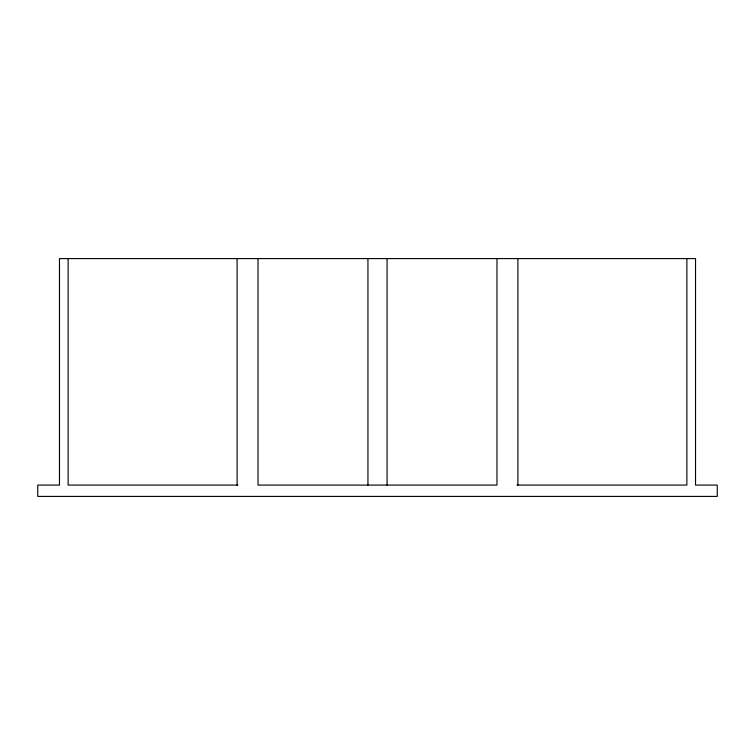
<?xml version="1.0" encoding="UTF-8"?>
<svg xmlns="http://www.w3.org/2000/svg" width="755" height="755" viewBox="0 0 755 755"><rect width="100%" height="100%" fill="white"/><g stroke="black" fill="none" stroke-linecap="round" stroke-linejoin="round"><path stroke-width="1.13" d="M237.967 485.087L68.129 485.087L68.129 258.587M517.033 485.087L686.871 485.087L686.871 258.587M517.902 258.587L517.902 485.087M496.979 258.587L496.979 485.087L258.021 485.087L258.021 258.587M387.06 258.587L387.06 485.087M367.94 258.587L367.94 485.087M237.098 258.587L237.098 485.087M695.534 258.587L59.466 258.587L59.466 485.087L37.75 485.087L37.75 496.412L717.25 496.412L717.25 485.087L695.534 485.087L695.534 258.587"/></g></svg>
